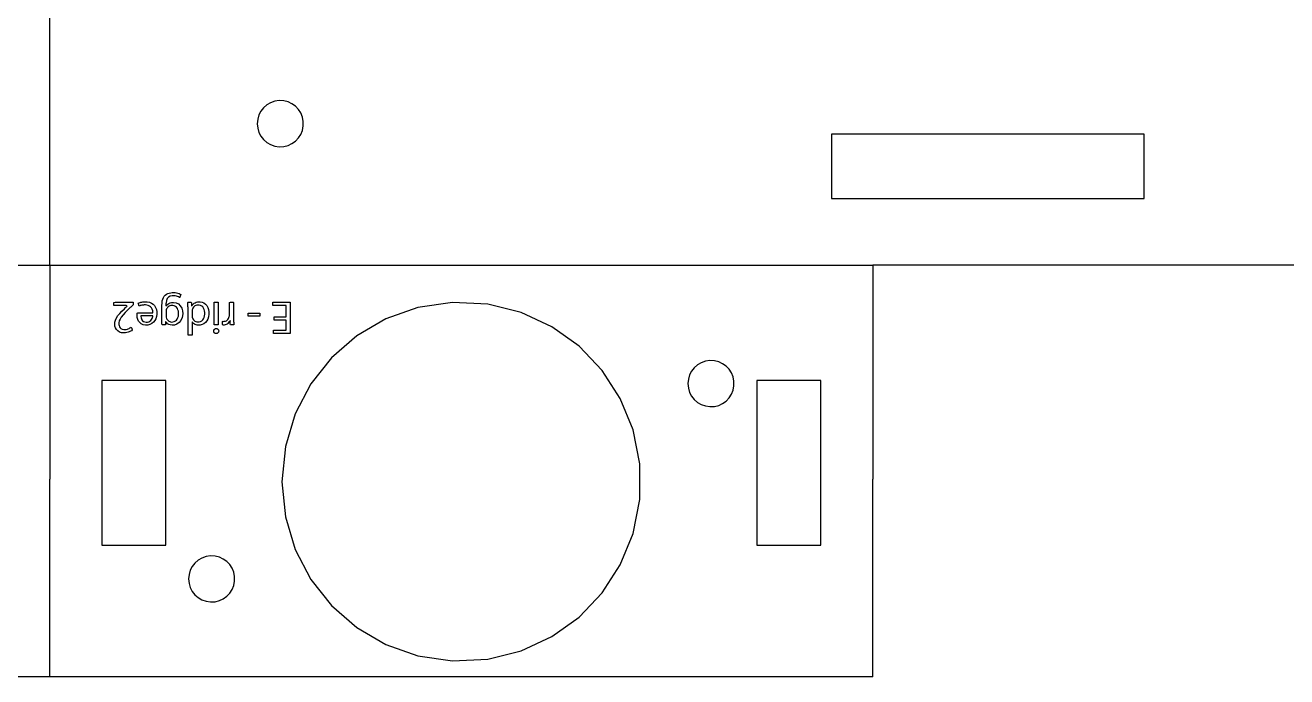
# Model space of a CAD drawing. Header units: metres. Extents: x 1885 to 2636, y 491 to 906.
# Drawn here: x 2313.3 to 2390, y 516.1 to 555.6 of the extents above; entities that cross this region are included whole.
import ezdxf

# ---------------------------------------------------------------- set-up
doc = ezdxf.new("R2010")
doc.units = ezdxf.units.M

msp = doc.modelspace()

# ---------------------------------------------------------------- linework, layer by layer
at = {"layer": 'COMPONENT1'}
for p, q in [((2314.837, 541.072), (2314.837, 557.572)), ((2327.662, 550.431), (2327.541, 550.198)), ((2327.824, 550.635), (2327.662, 550.431)), ((2328.021, 550.806), (2327.824, 550.635)), ((2328.247, 550.938), (2328.021, 550.806)), ((2328.497, 551.027), (2328.247, 550.938)), ((2328.767, 551.067), (2328.497, 551.027)), ((2329.044, 551.053), (2328.767, 551.067)), ((2329.305, 550.989), (2329.044, 551.053)), ((2329.543, 550.877), (2329.305, 550.989)), ((2329.755, 550.725), (2329.543, 550.877)), ((2329.935, 550.537), (2329.755, 550.725)), ((2330.077, 550.318), (2329.935, 550.537)), ((2327.464, 549.942), (2327.437, 549.669)), ((2327.437, 549.669), (2327.464, 549.394)), ((2327.541, 550.198), (2327.464, 549.942)), ((2330.177, 550.073), (2330.077, 550.318)), ((2330.23, 549.807), (2330.177, 550.073)), ((2330.23, 549.53), (2330.23, 549.807)), ((2327.464, 549.394), (2327.541, 549.139)), ((2327.541, 549.139), (2327.662, 548.906)), ((2327.662, 548.906), (2327.824, 548.702)), ((2329.935, 548.8), (2330.077, 549.019)), ((2330.077, 549.019), (2330.177, 549.264)), ((2330.177, 549.264), (2330.23, 549.53)), ((2381.337, 549.022), (2362.337, 549.022)), ((2362.337, 549.022), (2362.337, 545.122)), ((2381.337, 545.122), (2381.337, 549.022)), ((2327.824, 548.702), (2328.021, 548.531)), ((2328.021, 548.531), (2328.247, 548.398)), ((2328.247, 548.398), (2328.497, 548.31)), ((2328.497, 548.31), (2328.767, 548.27)), ((2328.767, 548.27), (2329.044, 548.284)), ((2329.044, 548.284), (2329.305, 548.348)), ((2329.305, 548.348), (2329.543, 548.459)), ((2329.543, 548.459), (2329.755, 548.612)), ((2329.755, 548.612), (2329.935, 548.8)), ((2362.337, 545.122), (2381.337, 545.122)), ((2264.837, 541.072), (2314.837, 541.072)), ((2314.837, 541.072), (2364.837, 541.072)), ((2314.837, 541.072), (2314.837, 528.072)), ((2444.837, 541.072), (2364.837, 541.072)), ((2364.837, 541.072), (2364.837, 528.072)), ((2337.192, 538.498), (2335.242, 537.808)), ((2339.293, 538.808), (2337.192, 538.498)), ((2341.448, 538.703), (2339.293, 538.808)), ((2343.478, 538.198), (2341.448, 538.703)), ((2345.338, 537.333), (2343.478, 538.198)), ((2335.242, 537.808), (2333.482, 536.778)), ((2333.482, 536.778), (2331.952, 535.447)), ((2346.988, 536.147), (2345.338, 537.333)), ((2348.387, 534.682), (2346.988, 536.147)), ((2331.952, 535.447), (2330.693, 533.856)), ((2354.418, 535.149), (2354.192, 535.016)), ((2354.668, 535.237), (2354.418, 535.149)), ((2354.938, 535.277), (2354.668, 535.237)), ((2355.215, 535.264), (2354.938, 535.277)), ((2355.476, 535.199), (2355.215, 535.264)), ((2355.715, 535.088), (2355.476, 535.199)), ((2355.927, 534.935), (2355.715, 535.088)), ((2349.497, 532.976), (2348.387, 534.682)), ((2353.712, 534.409), (2353.635, 534.153)), ((2353.834, 534.641), (2353.712, 534.409)), ((2353.995, 534.845), (2353.834, 534.641)), ((2354.192, 535.016), (2353.995, 534.845)), ((2356.106, 534.747), (2355.927, 534.935)), ((2356.249, 534.528), (2356.106, 534.747)), ((2356.349, 534.283), (2356.249, 534.528)), ((2321.887, 534.072), (2317.987, 534.072)), ((2317.987, 534.072), (2317.987, 524.072)), ((2321.887, 524.072), (2321.887, 534.072)), ((2330.693, 533.856), (2329.744, 532.045)), ((2353.635, 534.153), (2353.608, 533.879)), ((2353.608, 533.879), (2353.635, 533.605)), ((2353.635, 533.605), (2353.712, 533.349)), ((2356.401, 534.018), (2356.349, 534.283)), ((2356.349, 533.475), (2356.401, 533.74)), ((2356.401, 533.74), (2356.401, 534.018)), ((2361.687, 534.072), (2357.787, 534.072)), ((2357.787, 534.072), (2357.787, 524.072)), ((2361.687, 524.072), (2361.687, 534.072)), ((2350.275, 531.069), (2349.497, 532.976)), ((2353.712, 533.349), (2353.834, 533.116)), ((2353.834, 533.116), (2353.995, 532.912)), ((2353.995, 532.912), (2354.192, 532.741)), ((2355.715, 532.67), (2355.927, 532.822)), ((2355.927, 532.822), (2356.106, 533.01)), ((2356.106, 533.01), (2356.249, 533.23)), ((2356.249, 533.23), (2356.349, 533.475)), ((2329.744, 532.045), (2329.145, 530.053)), ((2354.192, 532.741), (2354.418, 532.609)), ((2354.418, 532.609), (2354.668, 532.52)), ((2354.668, 532.52), (2354.938, 532.481)), ((2354.938, 532.481), (2355.215, 532.494)), ((2355.215, 532.494), (2355.476, 532.559)), ((2355.476, 532.559), (2355.715, 532.67)), ((2350.684, 529.002), (2350.275, 531.069)), ((2329.145, 530.053), (2328.937, 527.921)), ((2350.684, 526.84), (2350.684, 529.002)), ((2314.837, 516.072), (2314.837, 528.072)), ((2328.937, 527.921), (2329.145, 525.789)), ((2364.837, 516.072), (2364.837, 528.072)), ((2350.275, 524.773), (2350.684, 526.84)), ((2329.145, 525.789), (2329.744, 523.797)), ((2349.497, 522.866), (2350.275, 524.773)), ((2317.987, 524.072), (2321.887, 524.072)), ((2329.744, 523.797), (2330.693, 521.986)), ((2357.787, 524.072), (2361.687, 524.072)), ((2323.653, 522.981), (2323.491, 522.777)), ((2323.849, 523.152), (2323.653, 522.981)), ((2324.075, 523.284), (2323.849, 523.152)), ((2324.326, 523.373), (2324.075, 523.284)), ((2324.595, 523.413), (2324.326, 523.373)), ((2324.872, 523.399), (2324.595, 523.413)), ((2325.133, 523.334), (2324.872, 523.399)), ((2325.372, 523.223), (2325.133, 523.334)), ((2325.584, 523.071), (2325.372, 523.223)), ((2325.764, 522.883), (2325.584, 523.071)), ((2325.906, 522.664), (2325.764, 522.883)), ((2348.387, 521.16), (2349.497, 522.866)), ((2323.292, 522.288), (2323.266, 522.014)), ((2323.369, 522.544), (2323.292, 522.288)), ((2323.491, 522.777), (2323.369, 522.544)), ((2326.006, 522.419), (2325.906, 522.664)), ((2326.059, 522.153), (2326.006, 522.419)), ((2326.059, 521.876), (2326.059, 522.153)), ((2323.266, 522.014), (2323.292, 521.741)), ((2323.292, 521.741), (2323.369, 521.485)), ((2323.369, 521.485), (2323.491, 521.252)), ((2325.764, 521.146), (2325.906, 521.365)), ((2325.906, 521.365), (2326.006, 521.61)), ((2326.006, 521.61), (2326.059, 521.876)), ((2330.693, 521.986), (2331.952, 520.395)), ((2323.491, 521.252), (2323.653, 521.048)), ((2323.653, 521.048), (2323.849, 520.877)), ((2323.849, 520.877), (2324.075, 520.744)), ((2324.075, 520.744), (2324.326, 520.656)), ((2324.326, 520.656), (2324.595, 520.616)), ((2324.595, 520.616), (2324.872, 520.629)), ((2324.872, 520.629), (2325.133, 520.694)), ((2325.133, 520.694), (2325.372, 520.805)), ((2325.372, 520.805), (2325.584, 520.958)), ((2325.584, 520.958), (2325.764, 521.146)), ((2346.988, 519.695), (2348.387, 521.16)), ((2331.952, 520.395), (2333.482, 519.064)), ((2333.482, 519.064), (2335.242, 518.034)), ((2345.338, 518.509), (2346.988, 519.695)), ((2343.478, 517.644), (2345.338, 518.509)), ((2335.242, 518.034), (2337.192, 517.344)), ((2341.448, 517.139), (2343.478, 517.644)), ((2337.192, 517.344), (2339.293, 517.034)), ((2339.293, 517.034), (2341.448, 517.139)), ((2314.837, 516.072), (2311.837, 516.072)), ((2364.837, 516.072), (2314.837, 516.072))]:
    msp.add_line(p, q, dxfattribs=at)
at = {"layer": 'COMPONENT16'}
for p, q in [((2321.667, 538.901), (2321.695, 539.013)), ((2321.695, 539.013), (2321.735, 539.108)), ((2321.735, 539.108), (2321.786, 539.187)), ((2321.786, 539.187), (2321.848, 539.254)), ((2321.848, 539.254), (2321.922, 539.308)), ((2321.916, 538.935), (2321.892, 538.787)), ((2321.968, 539.049), (2321.916, 538.935)), ((2321.922, 539.308), (2322.004, 539.349)), ((2322.045, 539.132), (2321.968, 539.049)), ((2322.004, 539.349), (2322.091, 539.379)), ((2322.142, 539.185), (2322.045, 539.132)), ((2322.091, 539.379), (2322.181, 539.398)), ((2322.256, 539.212), (2322.142, 539.185)), ((2322.181, 539.398), (2322.271, 539.408)), ((2322.365, 539.215), (2322.256, 539.212)), ((2322.271, 539.408), (2322.359, 539.41)), ((2322.359, 539.41), (2322.443, 539.405)), ((2322.447, 539.208), (2322.365, 539.215)), ((2322.443, 539.405), (2322.528, 539.394)), ((2322.523, 539.193), (2322.447, 539.208)), ((2322.592, 539.173), (2322.523, 539.193)), ((2322.528, 539.394), (2322.61, 539.376)), ((2322.654, 539.148), (2322.592, 539.173)), ((2322.61, 539.376), (2322.686, 539.351)), ((2322.708, 539.12), (2322.654, 539.148)), ((2322.686, 539.351), (2322.754, 539.321)), ((2322.732, 539.11), (2322.708, 539.12)), ((2322.741, 539.138), (2322.732, 539.11)), ((2322.755, 539.182), (2322.741, 539.138)), ((2322.754, 539.321), (2322.792, 539.296)), ((2322.771, 539.23), (2322.755, 539.182)), ((2322.792, 539.296), (2322.771, 539.23)), ((2318.729, 538.813), (2318.81, 538.821)), ((2318.729, 538.786), (2318.729, 538.813)), ((2318.729, 538.748), (2318.729, 538.786)), ((2318.729, 538.706), (2318.729, 538.748)), ((2318.729, 538.665), (2318.729, 538.706)), ((2318.729, 538.633), (2318.729, 538.665)), ((2318.752, 538.615), (2318.729, 538.633)), ((2318.849, 538.615), (2318.752, 538.615)), ((2318.81, 538.821), (2318.982, 538.821)), ((2318.995, 538.615), (2318.849, 538.615)), ((2318.982, 538.821), (2319.21, 538.821)), ((2319.165, 538.615), (2318.995, 538.615)), ((2319.082, 538.141), (2319.212, 538.282)), ((2319.33, 538.615), (2319.165, 538.615)), ((2319.21, 538.821), (2319.454, 538.821)), ((2319.212, 538.282), (2319.361, 538.43)), ((2319.412, 538.191), (2319.28, 538.048)), ((2319.465, 538.615), (2319.33, 538.615)), ((2319.361, 538.43), (2319.41, 538.478)), ((2319.41, 538.478), (2319.453, 538.518)), ((2319.573, 538.352), (2319.412, 538.191)), ((2319.453, 538.518), (2319.483, 538.546)), ((2319.454, 538.821), (2319.676, 538.821)), ((2319.535, 538.595), (2319.465, 538.615)), ((2319.483, 538.546), (2319.512, 538.573)), ((2319.512, 538.573), (2319.535, 538.595)), ((2319.722, 538.496), (2319.573, 538.352)), ((2319.676, 538.821), (2319.838, 538.821)), ((2319.752, 538.525), (2319.722, 538.496)), ((2319.791, 538.563), (2319.752, 538.525)), ((2319.832, 538.602), (2319.791, 538.563)), ((2319.867, 538.637), (2319.832, 538.602)), ((2319.838, 538.821), (2319.9, 538.821)), ((2319.9, 538.669), (2319.867, 538.637)), ((2319.9, 538.821), (2319.9, 538.792)), ((2319.9, 538.792), (2319.9, 538.763)), ((2319.9, 538.763), (2319.9, 538.731)), ((2319.9, 538.731), (2319.9, 538.702)), ((2319.9, 538.702), (2319.9, 538.669)), ((2320.132, 538.136), (2320.134, 538.162)), ((2320.134, 538.162), (2320.187, 538.184)), ((2320.187, 538.184), (2320.299, 538.184)), ((2320.206, 538.764), (2320.267, 538.789)), ((2320.214, 538.729), (2320.206, 538.764)), ((2320.222, 538.699), (2320.214, 538.729)), ((2320.23, 538.666), (2320.222, 538.699)), ((2320.238, 538.635), (2320.23, 538.666)), ((2320.258, 538.59), (2320.238, 538.635)), ((2320.293, 538.604), (2320.258, 538.59)), ((2320.267, 538.789), (2320.313, 538.804)), ((2320.33, 538.617), (2320.293, 538.604)), ((2320.299, 538.184), (2320.453, 538.184)), ((2320.313, 538.804), (2320.364, 538.818)), ((2320.371, 538.628), (2320.33, 538.617)), ((2320.364, 538.818), (2320.421, 538.83)), ((2320.414, 538.638), (2320.371, 538.628)), ((2320.462, 538.647), (2320.414, 538.638)), ((2320.421, 538.83), (2320.484, 538.84)), ((2320.453, 538.184), (2320.627, 538.184)), ((2320.515, 538.653), (2320.462, 538.647)), ((2320.484, 538.84), (2320.553, 538.848)), ((2320.572, 538.656), (2320.515, 538.653)), ((2320.553, 538.848), (2320.627, 538.852)), ((2320.639, 538.657), (2320.572, 538.656)), ((2320.627, 538.852), (2320.746, 538.848)), ((2320.627, 538.184), (2320.8, 538.184)), ((2320.729, 538.649), (2320.639, 538.657)), ((2320.813, 538.628), (2320.729, 538.649)), ((2320.746, 538.848), (2320.885, 538.822)), ((2320.8, 538.184), (2320.951, 538.184)), ((2320.891, 538.593), (2320.813, 538.628)), ((2320.885, 538.822), (2321.007, 538.773)), ((2320.958, 538.543), (2320.891, 538.593)), ((2320.951, 538.184), (2321.057, 538.184)), ((2321.014, 538.478), (2320.958, 538.543)), ((2321.007, 538.773), (2321.111, 538.703)), ((2321.058, 538.397), (2321.014, 538.478)), ((2321.057, 538.184), (2321.097, 538.184)), ((2321.086, 538.299), (2321.058, 538.397)), ((2321.097, 538.184), (2321.086, 538.299)), ((2321.111, 538.703), (2321.196, 538.614)), ((2321.196, 538.614), (2321.262, 538.506)), ((2321.262, 538.506), (2321.307, 538.382)), ((2321.307, 538.382), (2321.33, 538.244)), ((2321.33, 538.244), (2321.332, 538.094)), ((2321.645, 538.621), (2321.65, 538.771)), ((2321.645, 538.56), (2321.645, 538.621)), ((2321.645, 538.408), (2321.645, 538.56)), ((2321.645, 538.213), (2321.645, 538.408)), ((2321.645, 538.02), (2321.645, 538.213)), ((2321.65, 538.771), (2321.667, 538.901)), ((2321.892, 538.787), (2321.89, 538.73)), ((2321.89, 538.73), (2321.89, 538.67)), ((2321.89, 538.67), (2321.89, 538.633)), ((2321.89, 538.602), (2321.937, 538.645)), ((2321.89, 538.633), (2321.89, 538.602)), ((2321.894, 538.269), (2321.893, 538.24)), ((2321.893, 538.24), (2321.893, 538.198)), ((2321.893, 538.198), (2321.893, 538.158)), ((2321.893, 538.158), (2321.893, 538.114)), ((2321.897, 538.303), (2321.894, 538.269)), ((2321.903, 538.336), (2321.897, 538.303)), ((2321.911, 538.368), (2321.903, 538.336)), ((2321.928, 538.413), (2321.911, 538.368)), ((2321.956, 538.464), (2321.928, 538.413)), ((2321.937, 538.645), (2321.993, 538.701)), ((2321.99, 538.508), (2321.956, 538.464)), ((2322.03, 538.547), (2321.99, 538.508)), ((2321.993, 538.701), (2322.061, 538.749)), ((2322.075, 538.578), (2322.03, 538.547)), ((2322.061, 538.749), (2322.142, 538.785)), ((2322.125, 538.602), (2322.075, 538.578)), ((2322.177, 538.618), (2322.125, 538.602)), ((2322.142, 538.785), (2322.234, 538.808)), ((2322.233, 538.625), (2322.177, 538.618)), ((2322.311, 538.623), (2322.233, 538.625)), ((2322.234, 538.808), (2322.34, 538.815)), ((2322.396, 538.603), (2322.311, 538.623)), ((2322.34, 538.815), (2322.503, 538.789)), ((2322.47, 538.565), (2322.396, 538.603)), ((2322.532, 538.513), (2322.47, 538.565)), ((2322.503, 538.789), (2322.644, 538.718)), ((2322.582, 538.447), (2322.532, 538.513)), ((2322.619, 538.37), (2322.582, 538.447)), ((2322.645, 538.284), (2322.619, 538.37)), ((2322.644, 538.718), (2322.76, 538.61)), ((2322.658, 538.191), (2322.645, 538.284)), ((2322.659, 538.086), (2322.658, 538.191)), ((2322.76, 538.61), (2322.846, 538.469)), ((2322.846, 538.469), (2322.898, 538.302)), ((2322.898, 538.302), (2322.911, 538.108)), ((2323.217, 538.815), (2323.246, 538.821)), ((2323.219, 538.778), (2323.217, 538.815)), ((2323.221, 538.738), (2323.219, 538.778)), ((2323.223, 538.695), (2323.221, 538.738)), ((2323.225, 538.65), (2323.223, 538.695)), ((2323.226, 538.603), (2323.225, 538.65)), ((2323.227, 538.557), (2323.226, 538.603)), ((2323.228, 538.51), (2323.227, 538.557)), ((2323.228, 538.468), (2323.228, 538.51)), ((2323.228, 538.388), (2323.228, 538.468)), ((2323.228, 538.196), (2323.228, 538.388)), ((2323.228, 537.931), (2323.228, 538.196)), ((2323.246, 538.821), (2323.279, 538.821)), ((2323.279, 538.821), (2323.318, 538.821)), ((2323.318, 538.821), (2323.359, 538.821)), ((2323.359, 538.821), (2323.395, 538.821)), ((2323.395, 538.821), (2323.423, 538.821)), ((2323.423, 538.821), (2323.438, 538.792)), ((2323.438, 538.792), (2323.44, 538.757)), ((2323.44, 538.757), (2323.442, 538.715)), ((2323.442, 538.715), (2323.444, 538.672)), ((2323.444, 538.672), (2323.446, 538.632)), ((2323.446, 538.632), (2323.447, 538.601)), ((2323.447, 538.601), (2323.474, 538.616)), ((2323.474, 538.275), (2323.473, 538.248)), ((2323.473, 538.248), (2323.473, 538.208)), ((2323.473, 538.208), (2323.473, 538.17)), ((2323.473, 538.17), (2323.473, 538.127)), ((2323.474, 538.616), (2323.51, 538.669)), ((2323.476, 538.301), (2323.474, 538.275)), ((2323.479, 538.327), (2323.476, 538.301)), ((2323.484, 538.352), (2323.479, 538.327)), ((2323.499, 538.402), (2323.484, 538.352)), ((2323.527, 538.462), (2323.499, 538.402)), ((2323.51, 538.669), (2323.554, 538.716)), ((2323.562, 538.514), (2323.527, 538.462)), ((2323.554, 538.716), (2323.605, 538.758)), ((2323.605, 538.558), (2323.562, 538.514)), ((2323.605, 538.758), (2323.663, 538.793)), ((2323.653, 538.595), (2323.605, 538.558)), ((2323.706, 538.623), (2323.653, 538.595)), ((2323.663, 538.793), (2323.727, 538.821)), ((2323.763, 538.642), (2323.706, 538.623)), ((2323.727, 538.821), (2323.799, 538.84)), ((2323.823, 538.651), (2323.763, 538.642)), ((2323.799, 538.84), (2323.876, 538.851)), ((2323.903, 538.648), (2323.823, 538.651)), ((2323.876, 538.851), (2323.977, 538.849)), ((2323.988, 538.628), (2323.903, 538.648)), ((2323.977, 538.849), (2324.091, 538.824)), ((2324.062, 538.589), (2323.988, 538.628)), ((2324.123, 538.535), (2324.062, 538.589)), ((2324.091, 538.824), (2324.196, 538.776)), ((2324.173, 538.468), (2324.123, 538.535)), ((2324.211, 538.389), (2324.173, 538.468)), ((2324.196, 538.776), (2324.289, 538.707)), ((2324.237, 538.3), (2324.211, 538.389)), ((2324.25, 538.204), (2324.237, 538.3)), ((2324.251, 538.1), (2324.25, 538.204)), ((2324.289, 538.707), (2324.368, 538.617)), ((2324.368, 538.617), (2324.43, 538.509)), ((2324.43, 538.509), (2324.475, 538.385)), ((2324.475, 538.385), (2324.499, 538.246)), ((2324.499, 538.246), (2324.501, 538.089)), ((2324.817, 537.456), (2324.817, 538.821)), ((2324.817, 538.821), (2325.065, 538.821)), ((2325.065, 538.821), (2325.065, 537.456)), ((2325.751, 538.808), (2325.807, 538.821)), ((2325.751, 538.738), (2325.751, 538.808)), ((2325.751, 538.626), (2325.751, 538.738)), ((2325.751, 538.49), (2325.751, 538.626)), ((2325.751, 538.349), (2325.751, 538.49)), ((2325.751, 538.224), (2325.751, 538.349)), ((2325.751, 538.132), (2325.751, 538.224)), ((2325.807, 538.821), (2325.852, 538.821)), ((2325.852, 538.821), (2325.901, 538.821)), ((2325.901, 538.821), (2325.945, 538.821)), ((2325.945, 538.821), (2325.98, 538.821)), ((2325.98, 538.821), (2325.999, 538.799)), ((2325.999, 538.799), (2325.999, 538.705)), ((2325.999, 538.705), (2325.999, 538.556)), ((2325.999, 538.556), (2325.999, 538.38)), ((2325.999, 538.38), (2325.999, 538.199)), ((2325.999, 538.199), (2325.999, 538.039)), ((2328.373, 538.615), (2328.373, 538.821)), ((2328.373, 538.821), (2329.445, 538.821)), ((2329.196, 538.615), (2328.373, 538.615)), ((2329.196, 537.93), (2329.196, 538.615)), ((2329.445, 538.821), (2329.445, 536.92)), ((2318.775, 537.474), (2318.785, 537.609)), ((2318.788, 537.364), (2318.775, 537.474)), ((2318.785, 537.609), (2318.823, 537.743)), ((2318.823, 537.743), (2318.886, 537.875)), ((2318.886, 537.875), (2318.973, 538.007)), ((2318.973, 538.007), (2319.082, 538.141)), ((2319.049, 537.684), (2319.025, 537.57)), ((2319.025, 537.57), (2319.025, 537.476)), ((2319.025, 537.476), (2319.037, 537.402)), ((2319.037, 537.402), (2319.062, 537.332)), ((2319.099, 537.799), (2319.049, 537.684)), ((2319.175, 537.919), (2319.099, 537.799)), ((2319.28, 538.048), (2319.175, 537.919)), ((2320.13, 538.106), (2320.132, 538.136)), ((2320.13, 538.072), (2320.13, 538.106)), ((2320.133, 537.992), (2320.13, 538.072)), ((2320.148, 537.888), (2320.133, 537.992)), ((2320.179, 537.782), (2320.148, 537.888)), ((2320.227, 537.68), (2320.179, 537.782)), ((2320.294, 537.588), (2320.227, 537.68)), ((2320.384, 537.511), (2320.294, 537.588)), ((2320.369, 538.006), (2320.371, 537.947)), ((2320.398, 538.006), (2320.369, 538.006)), ((2320.371, 537.947), (2320.381, 537.883)), ((2320.381, 537.883), (2320.4, 537.819)), ((2320.498, 537.457), (2320.384, 537.511)), ((2320.474, 538.006), (2320.398, 538.006)), ((2320.4, 537.819), (2320.429, 537.757)), ((2320.429, 537.757), (2320.471, 537.701)), ((2320.471, 537.701), (2320.525, 537.655)), ((2320.583, 538.006), (2320.474, 538.006)), ((2320.64, 537.429), (2320.498, 537.457)), ((2320.525, 537.655), (2320.595, 537.623)), ((2320.71, 538.006), (2320.583, 538.006)), ((2320.595, 537.623), (2320.681, 537.606)), ((2320.788, 537.434), (2320.64, 537.429)), ((2320.681, 537.606), (2320.771, 537.609)), ((2320.839, 538.006), (2320.71, 538.006)), ((2320.771, 537.609), (2320.848, 537.63)), ((2320.918, 537.466), (2320.788, 537.434)), ((2320.955, 538.006), (2320.839, 538.006)), ((2320.848, 537.63), (2320.914, 537.666)), ((2320.914, 537.666), (2320.968, 537.714)), ((2321.032, 537.523), (2320.918, 537.466)), ((2321.044, 538.006), (2320.955, 538.006)), ((2320.968, 537.714), (2321.012, 537.77)), ((2321.012, 537.77), (2321.046, 537.833)), ((2321.13, 537.603), (2321.032, 537.523)), ((2321.091, 538.006), (2321.044, 538.006)), ((2321.046, 537.833), (2321.071, 537.898)), ((2321.071, 537.898), (2321.088, 537.964)), ((2321.088, 537.964), (2321.091, 538.006)), ((2321.209, 537.703), (2321.13, 537.603)), ((2321.27, 537.819), (2321.209, 537.703)), ((2321.311, 537.951), (2321.27, 537.819)), ((2321.332, 538.094), (2321.311, 537.951)), ((2321.637, 537.494), (2321.64, 537.548)), ((2321.659, 537.456), (2321.637, 537.494)), ((2321.64, 537.548), (2321.642, 537.606)), ((2321.642, 537.606), (2321.643, 537.67)), ((2321.643, 537.67), (2321.644, 537.74)), ((2321.644, 537.74), (2321.645, 537.818)), ((2321.645, 537.876), (2321.645, 538.02)), ((2321.645, 537.818), (2321.645, 537.876)), ((2321.705, 537.456), (2321.659, 537.456)), ((2321.76, 537.456), (2321.705, 537.456)), ((2321.811, 537.456), (2321.76, 537.456)), ((2321.854, 537.458), (2321.811, 537.456)), ((2321.855, 537.483), (2321.854, 537.458)), ((2321.856, 537.528), (2321.855, 537.483)), ((2321.859, 537.58), (2321.856, 537.528)), ((2321.861, 537.627), (2321.859, 537.58)), ((2321.868, 537.662), (2321.861, 537.627)), ((2321.889, 537.628), (2321.868, 537.662)), ((2321.933, 537.571), (2321.889, 537.628)), ((2321.893, 538.114), (2321.893, 538.07)), ((2321.893, 538.07), (2321.893, 538.032)), ((2321.893, 538.032), (2321.893, 537.994)), ((2321.893, 537.994), (2321.894, 537.964)), ((2321.894, 537.964), (2321.896, 537.936)), ((2321.896, 537.936), (2321.9, 537.91)), ((2321.9, 537.91), (2321.924, 537.839)), ((2321.924, 537.839), (2321.949, 537.79)), ((2321.991, 537.519), (2321.933, 537.571)), ((2321.949, 537.79), (2321.981, 537.744)), ((2321.981, 537.744), (2322.02, 537.705)), ((2322.064, 537.475), (2321.991, 537.519)), ((2322.02, 537.705), (2322.064, 537.671)), ((2322.064, 537.671), (2322.115, 537.645)), ((2322.153, 537.444), (2322.064, 537.475)), ((2322.115, 537.645), (2322.172, 537.628)), ((2322.259, 537.428), (2322.153, 537.444)), ((2322.172, 537.628), (2322.235, 537.62)), ((2322.235, 537.62), (2322.315, 537.624)), ((2322.406, 537.439), (2322.259, 537.428)), ((2322.315, 537.624), (2322.394, 537.645)), ((2322.394, 537.645), (2322.465, 537.683)), ((2322.558, 537.492), (2322.406, 537.439)), ((2322.465, 537.683), (2322.526, 537.736)), ((2322.526, 537.736), (2322.578, 537.804)), ((2322.693, 537.587), (2322.558, 537.492)), ((2322.578, 537.804), (2322.618, 537.886)), ((2322.618, 537.886), (2322.645, 537.98)), ((2322.645, 537.98), (2322.659, 538.086)), ((2322.802, 537.722), (2322.693, 537.587)), ((2322.878, 537.897), (2322.802, 537.722)), ((2322.911, 538.108), (2322.878, 537.897)), ((2323.228, 537.631), (2323.228, 537.931)), ((2323.228, 537.331), (2323.228, 537.631)), ((2323.473, 538.127), (2323.473, 538.084)), ((2323.473, 538.084), (2323.473, 538.047)), ((2323.473, 538.047), (2323.473, 538.011)), ((2323.473, 538.011), (2323.475, 537.974)), ((2323.479, 537.633), (2323.473, 537.587)), ((2323.473, 537.587), (2323.473, 537.489)), ((2323.473, 537.489), (2323.473, 537.356)), ((2323.475, 537.974), (2323.477, 537.947)), ((2323.477, 537.947), (2323.481, 537.921)), ((2323.498, 537.604), (2323.479, 537.633)), ((2323.481, 537.921), (2323.5, 537.859)), ((2323.53, 537.566), (2323.498, 537.604)), ((2323.5, 537.859), (2323.525, 537.806)), ((2323.525, 537.806), (2323.558, 537.758)), ((2323.569, 537.53), (2323.53, 537.566)), ((2323.558, 537.758), (2323.598, 537.715)), ((2323.614, 537.499), (2323.569, 537.53)), ((2323.598, 537.715), (2323.646, 537.679)), ((2323.667, 537.471), (2323.614, 537.499)), ((2323.646, 537.679), (2323.699, 537.65)), ((2323.726, 537.45), (2323.667, 537.471)), ((2323.699, 537.65), (2323.759, 537.631)), ((2323.792, 537.435), (2323.726, 537.45)), ((2323.759, 537.631), (2323.824, 537.623)), ((2323.865, 537.428), (2323.792, 537.435)), ((2323.824, 537.623), (2323.908, 537.627)), ((2323.971, 537.433), (2323.865, 537.428)), ((2323.908, 537.627), (2323.991, 537.651)), ((2324.087, 537.462), (2323.971, 537.433)), ((2323.991, 537.651), (2324.063, 537.692)), ((2324.063, 537.692), (2324.125, 537.748)), ((2324.194, 537.514), (2324.087, 537.462)), ((2324.125, 537.748), (2324.175, 537.819)), ((2324.175, 537.819), (2324.213, 537.903)), ((2324.29, 537.589), (2324.194, 537.514)), ((2324.213, 537.903), (2324.238, 537.997)), ((2324.238, 537.997), (2324.251, 538.1)), ((2324.371, 537.685), (2324.29, 537.589)), ((2324.435, 537.801), (2324.371, 537.685)), ((2324.479, 537.936), (2324.435, 537.801)), ((2324.501, 538.089), (2324.479, 537.936)), ((2325.065, 537.456), (2324.817, 537.456)), ((2325.325, 537.659), (2325.357, 537.663)), ((2325.325, 537.633), (2325.325, 537.659)), ((2325.325, 537.595), (2325.325, 537.633)), ((2325.325, 537.55), (2325.325, 537.595)), ((2325.325, 537.506), (2325.325, 537.55)), ((2325.325, 537.467), (2325.325, 537.506)), ((2325.335, 537.432), (2325.325, 537.467)), ((2325.36, 537.429), (2325.335, 537.432)), ((2325.357, 537.663), (2325.39, 537.662)), ((2325.387, 537.427), (2325.36, 537.429)), ((2325.422, 537.429), (2325.387, 537.427)), ((2325.39, 537.662), (2325.44, 537.663)), ((2325.485, 537.44), (2325.422, 537.429)), ((2325.44, 537.663), (2325.503, 537.675)), ((2325.545, 537.461), (2325.485, 537.44)), ((2325.503, 537.675), (2325.56, 537.699)), ((2325.602, 537.493), (2325.545, 537.461)), ((2325.56, 537.699), (2325.611, 537.734)), ((2325.653, 537.535), (2325.602, 537.493)), ((2325.611, 537.734), (2325.655, 537.778)), ((2325.698, 537.585), (2325.653, 537.535)), ((2325.655, 537.778), (2325.691, 537.832)), ((2325.691, 537.832), (2325.719, 537.893)), ((2325.737, 537.644), (2325.698, 537.585)), ((2325.719, 537.893), (2325.739, 537.961)), ((2325.784, 537.678), (2325.737, 537.644)), ((2325.739, 537.961), (2325.744, 537.988)), ((2325.744, 537.988), (2325.747, 538.017)), ((2325.747, 538.017), (2325.749, 538.048)), ((2325.749, 538.048), (2325.75, 538.079)), ((2325.75, 538.079), (2325.751, 538.132)), ((2325.782, 537.712), (2325.784, 537.678)), ((2325.786, 537.631), (2325.784, 537.678)), ((2325.788, 537.579), (2325.786, 537.631)), ((2325.79, 537.528), (2325.788, 537.579)), ((2325.792, 537.486), (2325.79, 537.528)), ((2325.812, 537.456), (2325.792, 537.486)), ((2325.843, 537.456), (2325.812, 537.456)), ((2325.882, 537.456), (2325.843, 537.456)), ((2325.924, 537.456), (2325.882, 537.456)), ((2325.963, 537.456), (2325.924, 537.456)), ((2326.009, 537.456), (2325.963, 537.456)), ((2325.999, 538.039), (2325.999, 537.925)), ((2325.999, 537.925), (2325.999, 537.882)), ((2325.999, 537.882), (2325.999, 537.82)), ((2325.999, 537.82), (2326, 537.761)), ((2326, 537.761), (2326, 537.703)), ((2326, 537.703), (2326.002, 537.648)), ((2326.002, 537.648), (2326.003, 537.594)), ((2326.003, 537.594), (2326.005, 537.541)), ((2326.005, 537.541), (2326.008, 537.49)), ((2326.008, 537.49), (2326.009, 537.456)), ((2326.888, 537.969), (2326.888, 538.149)), ((2326.888, 538.149), (2327.585, 538.149)), ((2327.585, 537.969), (2326.888, 537.969)), ((2327.585, 538.149), (2327.585, 537.969)), ((2328.46, 537.93), (2329.196, 537.93)), ((2328.46, 537.726), (2328.46, 537.93)), ((2329.196, 537.726), (2328.46, 537.726)), ((2329.196, 537.126), (2329.196, 537.726)), ((2318.821, 537.259), (2318.788, 537.364)), ((2318.876, 537.162), (2318.821, 537.259)), ((2318.955, 537.079), (2318.876, 537.162)), ((2319.056, 537.014), (2318.955, 537.079)), ((2319.183, 536.972), (2319.056, 537.014)), ((2319.062, 537.332), (2319.101, 537.272)), ((2319.101, 537.272), (2319.156, 537.222)), ((2319.156, 537.222), (2319.229, 537.186)), ((2319.336, 536.956), (2319.183, 536.972)), ((2319.229, 537.186), (2319.322, 537.166)), ((2319.322, 537.166), (2319.414, 537.163)), ((2319.422, 536.961), (2319.336, 536.956)), ((2319.414, 537.163), (2319.48, 537.172)), ((2319.504, 536.974), (2319.422, 536.961)), ((2319.48, 537.172), (2319.543, 537.188)), ((2319.583, 536.995), (2319.504, 536.974)), ((2319.543, 537.188), (2319.601, 537.21)), ((2319.657, 537.023), (2319.583, 536.995)), ((2319.601, 537.21), (2319.655, 537.236)), ((2319.655, 537.236), (2319.703, 537.266)), ((2319.725, 537.056), (2319.657, 537.023)), ((2319.703, 537.266), (2319.746, 537.296)), ((2319.788, 537.094), (2319.725, 537.056)), ((2319.746, 537.296), (2319.774, 537.317)), ((2319.774, 537.317), (2319.792, 537.275)), ((2319.845, 537.136), (2319.788, 537.094)), ((2319.792, 537.275), (2319.808, 537.24)), ((2319.808, 537.24), (2319.824, 537.204)), ((2319.824, 537.204), (2319.839, 537.172)), ((2319.839, 537.172), (2319.845, 537.136)), ((2323.228, 537.071), (2323.228, 537.331)), ((2323.228, 536.888), (2323.228, 537.071)), ((2323.228, 536.818), (2323.228, 536.888)), ((2323.266, 536.818), (2323.228, 536.818)), ((2323.304, 536.818), (2323.266, 536.818)), ((2323.349, 536.818), (2323.304, 536.818)), ((2323.393, 536.818), (2323.349, 536.818)), ((2323.433, 536.818), (2323.393, 536.818)), ((2323.473, 536.818), (2323.433, 536.818)), ((2323.473, 537.356), (2323.473, 537.207)), ((2323.473, 537.207), (2323.473, 537.06)), ((2323.473, 537.06), (2323.473, 536.934)), ((2323.473, 536.934), (2323.473, 536.847)), ((2323.473, 536.847), (2323.473, 536.818)), ((2324.788, 537.072), (2324.791, 537.102)), ((2324.791, 537.041), (2324.788, 537.072)), ((2324.791, 537.102), (2324.798, 537.13)), ((2324.799, 537.013), (2324.791, 537.041)), ((2324.798, 537.13), (2324.811, 537.155)), ((2324.811, 536.987), (2324.799, 537.013)), ((2324.811, 537.155), (2324.828, 537.177)), ((2324.828, 536.964), (2324.811, 536.987)), ((2324.828, 537.177), (2324.849, 537.196)), ((2324.849, 536.945), (2324.828, 536.964)), ((2324.849, 537.196), (2324.875, 537.21)), ((2324.874, 536.931), (2324.849, 536.945)), ((2324.902, 536.921), (2324.874, 536.931)), ((2324.875, 537.21), (2324.904, 537.22)), ((2324.932, 536.917), (2324.902, 536.921)), ((2324.904, 537.22), (2324.938, 537.224)), ((2324.965, 536.919), (2324.932, 536.917)), ((2324.938, 537.224), (2324.97, 537.223)), ((2324.995, 536.926), (2324.965, 536.919)), ((2324.97, 537.223), (2324.999, 537.216)), ((2325.022, 536.938), (2324.995, 536.926)), ((2324.999, 537.216), (2325.025, 537.204)), ((2325.045, 536.955), (2325.022, 536.938)), ((2325.025, 537.204), (2325.048, 537.187)), ((2325.065, 536.976), (2325.045, 536.955)), ((2325.048, 537.187), (2325.066, 537.167)), ((2325.08, 537.001), (2325.065, 536.976)), ((2325.066, 537.167), (2325.08, 537.143)), ((2325.08, 537.143), (2325.09, 537.116)), ((2325.09, 537.028), (2325.08, 537.001)), ((2325.09, 537.116), (2325.095, 537.087)), ((2325.095, 537.057), (2325.09, 537.028)), ((2325.095, 537.087), (2325.095, 537.057)), ((2328.415, 536.92), (2328.415, 537.126)), ((2328.415, 537.126), (2329.196, 537.126)), ((2329.445, 536.92), (2328.415, 536.92))]:
    msp.add_line(p, q, dxfattribs=at)

doc.saveas('drawing.dxf')
